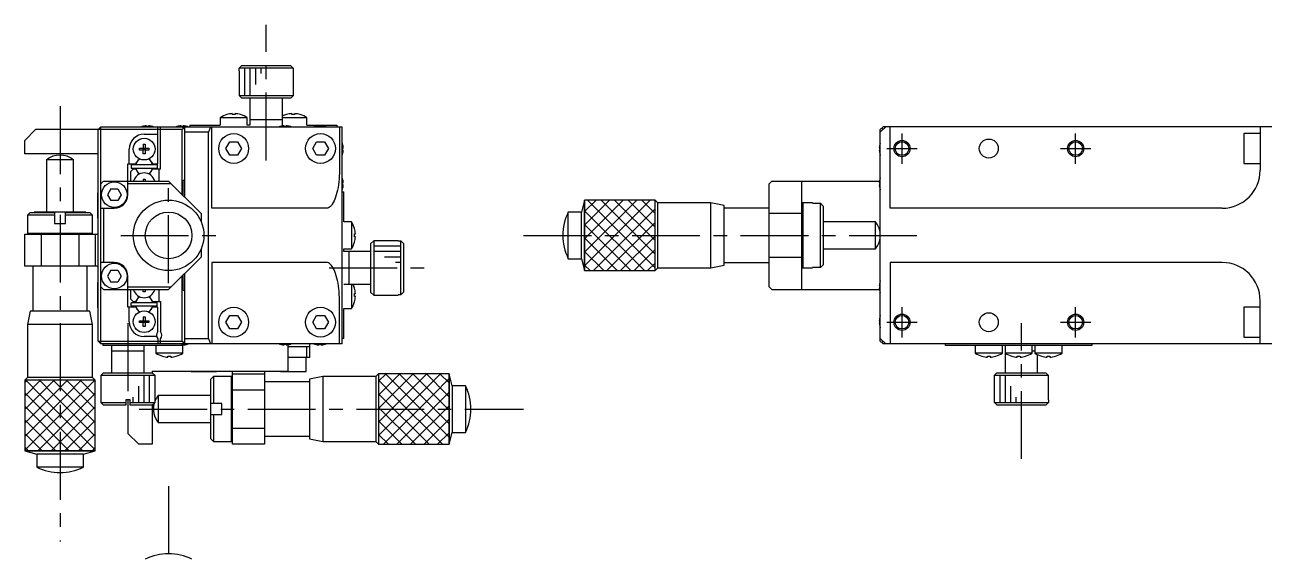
# Model space of a CAD drawing. Extents: x -214 to 398, y -1 to 455.
# Drawn here: x 33.1 to 261.5, y 183.1 to 281.5 of the extents above; entities that cross this region are included whole.
import ezdxf

# ---------------------------------------------------------------- set-up
doc = ezdxf.new("R2010")
doc.units = 0
doc.header["$LTSCALE"] = 10
doc.linetypes.add('CENTER', pattern=[2, 1.25, -0.25, 0.25, -0.25])
doc.layers.get('0').update_dxf_attribs({"linetype": 'CONTINUOUS'})
doc.layers.add('CENTER', color=1, linetype='CENTER')

msp = doc.modelspace()

# ---------------------------------------------------------------- linework, layer by layer
at = {"color": 7, "linetype": 'CONTINUOUS'}
for p, q in [((72.55316, 273.046626), (72.569186, 273.046626)), ((72.55316, 273.046626), (72.55316, 268.546626)), ((72.569186, 273.546626), (73.070973, 274.046626)), ((82.537135, 273.546626), (72.569186, 273.546626)), ((72.569186, 273.046626), (72.569186, 273.546626)), ((73.070973, 274.046626), (82.035347, 274.046626)), ((82.035347, 274.046626), (82.537135, 273.546626)), ((82.537135, 273.546626), (82.537135, 273.046626)), ((82.537135, 273.046626), (82.55316, 273.046626)), ((82.55316, 268.546626), (82.55316, 273.046626)), ((72.55316, 268.546626), (82.55316, 268.546626)), ((72.55316, 268.546626), (73.05316, 268.046626)), ((82.05316, 268.046626), (73.05316, 268.046626)), ((74.55316, 268.046626), (74.55316, 263.046626)), ((80.55316, 263.046626), (80.55316, 268.046626)), ((82.05316, 268.046626), (82.55316, 268.546626)), ((70.294571, 265.009206), (70.291227, 265.016062)), ((71.29316, 265.009206), (71.29316, 265.181578)), ((71.81316, 265.009206), (71.29316, 265.009206)), ((71.81316, 265.181578), (71.81316, 265.009206)), ((72.815093, 265.016062), (72.81175, 265.009206)), ((81.294571, 265.009206), (81.291227, 265.016062)), ((82.29316, 265.009206), (82.29316, 265.181578)), ((82.81316, 265.009206), (82.29316, 265.009206)), ((82.81316, 265.181578), (82.81316, 265.009206)), ((83.815093, 265.016062), (83.81175, 265.009206)), ((46.55316, 262.246626), (47.05316, 262.746626)), ((47.05316, 262.746626), (91.55316, 262.746626)), ((47.05316, 222.746626), (47.05316, 262.746626)), ((54.766799, 262.816147), (54.764544, 262.82077)), ((55.47316, 262.816147), (55.47316, 262.936485)), ((55.83316, 262.816147), (55.47316, 262.816147)), ((55.83316, 262.936485), (55.83316, 262.816147)), ((56.541776, 262.82077), (56.539522, 262.816147)), ((57.55316, 255.946626), (57.55316, 262.746626)), ((58.05316, 254.946626), (58.05316, 262.746626)), ((61.166799, 262.816147), (61.164544, 262.82077)), ((61.87316, 262.816147), (61.87316, 262.936485)), ((62.23316, 262.816147), (61.87316, 262.816147)), ((62.05316, 262.746626), (62.55316, 262.246626)), ((62.23316, 262.936485), (62.23316, 262.816147)), ((62.55316, 249.746626), (62.55316, 262.746626)), ((62.941776, 262.82077), (62.939522, 262.816147)), ((63.55316, 262.746626), (63.55316, 263.046626)), ((63.55316, 263.046626), (69.05316, 263.046626)), ((67.278064, 262.746626), (66.933736, 261.746626)), ((67.55316, 247.746626), (67.55316, 262.746626)), ((69.05316, 264.438283), (74.05316, 264.438283)), ((69.05316, 264.438283), (69.05316, 263.046626)), ((74.05316, 263.046626), (74.05316, 264.438283)), ((74.55316, 263.046626), (74.05316, 263.046626)), ((80.55316, 264.046626), (74.55316, 264.046626)), ((80.166799, 262.816147), (80.164544, 262.82077)), ((80.55316, 264.438283), (85.05316, 264.438283)), ((80.87316, 262.816147), (80.87316, 262.936485)), ((81.23316, 262.816147), (80.87316, 262.816147)), ((81.23316, 262.936485), (81.23316, 262.816147)), ((81.941776, 262.82077), (81.939522, 262.816147)), ((85.05316, 263.046626), (85.05316, 264.438283)), ((85.05316, 263.046626), (90.55316, 263.046626)), ((86.566799, 262.816147), (86.564544, 262.82077)), ((87.27316, 262.816147), (87.27316, 262.936485)), ((87.63316, 262.816147), (87.27316, 262.816147)), ((87.63316, 262.936485), (87.63316, 262.816147)), ((88.341776, 262.82077), (88.339522, 262.816147)), ((90.55316, 263.046626), (90.55316, 262.746626)), ((91.036669, 262.746626), (91.036669, 254.746626)), ((91.55316, 222.746626), (91.55316, 262.746626)), ((191.71172, 262.746626), (190.71172, 261.746626)), ((191.21172, 262.746626), (190.71172, 262.246626)), ((264.71172, 262.746626), (191.21172, 262.746626)), ((192.510659, 247.746626), (192.510659, 262.746626)), ((260.71172, 262.746626), (260.71172, 254.746626)), ((35.05316, 262.246626), (33.05316, 260.246626)), ((62.05316, 262.246626), (35.05316, 262.246626)), ((46.55316, 223.246626), (46.55316, 262.246626)), ((55.05316, 261.396626), (57.55316, 261.396626)), ((62.30316, 262.496626), (62.05316, 262.246626)), ((62.05316, 250.246626), (62.05316, 262.246626)), ((66.933736, 261.746626), (62.55316, 261.746626)), ((66.933736, 223.746626), (66.933736, 261.746626)), ((190.71172, 223.246626), (190.71172, 262.246626)), ((191.21172, 262.246626), (190.96172, 262.496626)), ((257.71172, 261.496626), (257.71172, 255.996626)), ((260.71172, 261.496626), (257.71172, 261.496626)), ((33.05316, 257.746626), (33.05316, 260.246626)), ((52.30316, 255.946626), (52.30316, 258.646626)), ((54.166799, 258.466626), (54.166799, 258.826626)), ((54.166799, 258.826626), (54.87316, 258.826626)), ((54.87316, 258.466626), (54.166799, 258.466626)), ((54.87316, 259.532987), (55.23316, 259.532987)), ((54.87316, 259.532987), (54.87316, 258.826626)), ((54.883532, 258.816254), (54.87316, 258.826626)), ((54.883532, 258.476998), (54.87316, 258.466626)), ((54.87316, 257.760264), (54.87316, 258.466626)), ((54.883532, 258.816254), (55.222788, 258.816254)), ((54.883532, 258.476998), (54.883532, 258.816254)), ((55.222788, 258.476998), (54.883532, 258.476998)), ((55.222788, 258.816254), (55.23316, 258.826626)), ((55.222788, 258.816254), (55.222788, 258.476998)), ((55.222788, 258.476998), (55.23316, 258.466626)), ((55.23316, 259.532987), (55.23316, 258.826626)), ((55.23316, 258.826626), (55.939522, 258.826626)), ((55.23316, 258.466626), (55.23316, 257.760264)), ((55.939522, 258.466626), (55.23316, 258.466626)), ((55.939522, 258.826626), (55.939522, 258.466626)), ((70.109785, 258.746626), (70.831472, 259.996626)), ((70.831472, 257.496626), (70.109785, 258.746626)), ((70.831472, 259.996626), (72.274848, 259.996626)), ((72.274848, 259.996626), (72.996536, 258.746626)), ((72.996536, 258.746626), (72.274848, 257.496626)), ((86.109785, 258.746626), (86.831472, 259.996626)), ((86.831472, 257.496626), (86.109785, 258.746626)), ((86.831472, 259.996626), (88.274848, 259.996626)), ((88.274848, 259.996626), (88.996536, 258.746626)), ((88.996536, 258.746626), (88.274848, 257.496626)), ((91.622682, 259.532987), (91.627304, 259.535242)), ((91.622682, 258.466626), (91.622682, 258.826626)), ((91.622682, 258.826626), (91.743019, 258.826626)), ((91.743019, 258.466626), (91.622682, 258.466626)), ((190.521862, 258.826626), (190.642199, 258.826626)), ((190.642199, 258.466626), (190.521862, 258.466626)), ((190.637576, 259.535242), (190.642199, 259.532987)), ((190.642199, 258.826626), (190.642199, 258.466626)), ((46.55316, 257.746626), (33.05316, 257.746626)), ((42.053156, 256.669117), (37.053164, 256.669117)), ((37.053164, 256.669117), (37.053164, 247.046626)), ((42.053156, 247.046626), (42.053156, 256.669117)), ((52.05316, 255.946626), (53.502355, 255.946626)), ((52.05316, 250.246626), (52.05316, 255.946626)), ((53.502355, 255.946626), (53.652521, 256.206721)), ((55.23316, 257.760264), (54.87316, 257.760264)), ((56.4538, 256.206721), (56.603966, 255.946626)), ((56.603966, 255.946626), (57.55316, 255.946626)), ((72.274848, 257.496626), (70.831472, 257.496626)), ((88.274848, 257.496626), (86.831472, 257.496626)), ((91.627304, 257.75801), (91.622682, 257.760264)), ((190.642199, 257.760264), (190.637576, 257.75801)), ((257.71172, 255.996626), (260.71172, 255.996626)), ((53.05316, 254.946626), (52.55316, 254.446626)), ((52.55316, 254.446626), (52.55316, 252.746626)), ((52.65316, 255.746626), (52.65316, 255.146626)), ((57.45316, 255.746626), (52.65316, 255.746626)), ((52.65316, 255.146626), (57.45316, 255.146626)), ((53.502355, 254.946626), (53.05316, 254.946626)), ((53.502355, 254.946626), (53.652521, 254.686531)), ((56.4538, 254.686531), (56.603966, 254.946626)), ((58.05316, 254.946626), (56.603966, 254.946626)), ((57.45316, 255.746626), (57.45316, 255.146626)), ((57.80316, 252.746626), (57.80316, 254.946626)), ((91.006994, 253.651585), (90.970072, 253.112508)), ((91.029239, 254.197412), (91.006994, 253.651585)), ((91.036669, 254.746626), (91.029239, 254.197412)), ((47.55316, 252.746626), (47.05316, 252.246626)), ((47.55316, 252.746626), (59.55316, 252.746626)), ((48.918075, 251.346626), (48.28299, 250.246626)), ((48.918075, 251.346626), (50.188246, 251.346626)), ((50.188246, 251.346626), (50.823331, 250.246626)), ((60.05316, 252.246626), (52.05316, 252.246626)), ((54.87316, 253.132987), (55.23316, 253.132987)), ((54.87316, 253.132987), (54.87316, 252.746626)), ((55.23316, 253.132987), (55.23316, 252.713102)), ((59.55316, 252.746626), (65.55316, 246.746626)), ((62.20316, 252.746626), (62.55316, 253.096626)), ((62.20316, 252.746626), (62.20316, 250.096626)), ((90.773963, 251.568692), (90.681488, 251.089136)), ((90.853196, 252.067842), (90.773963, 251.568692)), ((90.918701, 252.583507), (90.853196, 252.067842)), ((90.970072, 253.112508), (90.918701, 252.583507)), ((91.622682, 253.132987), (91.627304, 253.135242)), ((91.622682, 252.066626), (91.622682, 252.426626)), ((91.622682, 252.426626), (91.743019, 252.426626)), ((91.743019, 252.066626), (91.622682, 252.066626)), ((91.627304, 251.35801), (91.622682, 251.360264)), ((170.71172, 252.746626), (170.21172, 252.246626)), ((170.21172, 233.246626), (170.21172, 252.246626)), ((170.71172, 252.746626), (190.556154, 252.746626)), ((176.21172, 252.746626), (176.21172, 232.746624)), ((190.521862, 252.426626), (190.642199, 252.426626)), ((190.642199, 252.066626), (190.521862, 252.066626)), ((190.637576, 253.135242), (190.642199, 253.132987)), ((190.642199, 251.360264), (190.637576, 251.35801)), ((190.642199, 252.426626), (190.642199, 252.066626)), ((46.55316, 250.596626), (46.45316, 250.596626)), ((46.45316, 250.596626), (46.45316, 245.896626)), ((48.28299, 250.246626), (48.918075, 249.146626)), ((50.188246, 249.146626), (48.918075, 249.146626)), ((50.823331, 250.246626), (50.188246, 249.146626)), ((90.04311, 249.083507), (89.88575, 248.778145)), ((90.191736, 249.423784), (90.04311, 249.083507)), ((90.33071, 249.796878), (90.191736, 249.423784)), ((90.459177, 250.200489), (90.33071, 249.796878)), ((90.576344, 250.632129), (90.459177, 250.200489)), ((90.681488, 251.089136), (90.576344, 250.632129)), ((91.55316, 250.746626), (91.85316, 250.746626)), ((91.85316, 245.246626), (91.85316, 250.746626)), ((136.211713, 249.246625), (135.622225, 247.046626)), ((149.211714, 249.246625), (136.211713, 249.246625)), ((136.211713, 236.246627), (136.211713, 249.246625)), ((149.211714, 249.246625), (136.211713, 249.246625)), ((136.211713, 249.246625), (136.211713, 236.246627)), ((149.711716, 248.746622), (149.211714, 249.246625)), ((149.211714, 236.246627), (149.211714, 249.246625)), ((149.211714, 236.246627), (149.211714, 249.246625)), ((34.05316, 246.946626), (33.55316, 246.446626)), ((34.05316, 246.946626), (38.55316, 246.946626)), ((44.30316, 247.046626), (34.80316, 247.046626)), ((34.80316, 247.046626), (34.80316, 246.946645)), ((38.55316, 246.946626), (38.55316, 244.946626)), ((40.55316, 246.946626), (45.05316, 246.946626)), ((40.55316, 244.946626), (40.55316, 246.946626)), ((44.30316, 246.946645), (44.30316, 247.046626)), ((45.55316, 246.446626), (45.05316, 246.946626)), ((47.05316, 247.746626), (49.55316, 247.746626)), ((47.55316, 247.746626), (47.55316, 237.746626)), ((65.55316, 246.746626), (65.55316, 245.246623)), ((88.626376, 247.746626), (67.55316, 247.746626)), ((88.815485, 247.768204), (88.626376, 247.746626)), ((89.003429, 247.832807), (88.815485, 247.768204)), ((89.189047, 247.940036), (89.003429, 247.832807)), ((89.371197, 248.08923), (89.189047, 247.940036)), ((89.548755, 248.279469), (89.371197, 248.08923)), ((89.720626, 248.50958), (89.548755, 248.279469)), ((89.88575, 248.778145), (89.720626, 248.50958)), ((135.622225, 247.046626), (133.211714, 247.046626)), ((133.211714, 238.446626), (133.211714, 247.046626)), ((135.622225, 238.446626), (135.622225, 247.046626)), ((159.461721, 248.746622), (149.711716, 248.746622)), ((149.711716, 236.74663), (149.711716, 248.746622)), ((161.96172, 248.246623), (159.461721, 248.746622)), ((159.461721, 236.74663), (159.461721, 248.746622)), ((161.96172, 237.246629), (161.96172, 248.246623)), ((170.21172, 247.746626), (161.96172, 247.746626)), ((176.21172, 246.746626), (170.21172, 246.746626)), ((176.41172, 248.746626), (176.21172, 248.546626)), ((178.21172, 248.746626), (176.41172, 248.746626)), ((176.41172, 248.746626), (176.41172, 236.746626)), ((178.21172, 248.746626), (178.21172, 248.662706)), ((178.21172, 248.662706), (179.71172, 248.662706)), ((179.71172, 236.830546), (179.71172, 248.662706)), ((179.71172, 248.662706), (180.21172, 248.154953)), ((180.21172, 248.154953), (180.21172, 237.338299)), ((253.71172, 247.746626), (192.510659, 247.746626)), ((38.55316, 246.446626), (33.55316, 246.446626)), ((33.55316, 246.446626), (33.55316, 243.146626)), ((38.55316, 244.946626), (40.55316, 244.946626)), ((45.55316, 246.446626), (40.55316, 246.446626)), ((45.55316, 243.146626), (45.55316, 246.446626)), ((46.45316, 245.896626), (46.55316, 245.896626)), ((93.244818, 245.246626), (91.85316, 245.246626)), ((93.244818, 245.246626), (93.244818, 240.246626)), ((189.834211, 245.246622), (180.21172, 245.246622)), ((189.834211, 240.24663), (189.834211, 245.246622)), ((33.05316, 237.046626), (33.05316, 242.946626)), ((33.05316, 242.946626), (46.55316, 242.946626)), ((33.55316, 243.146626), (33.75316, 242.946626)), ((33.55316, 243.146626), (45.55316, 243.146626)), ((36.05316, 242.946626), (36.05316, 237.046626)), ((43.05316, 237.046626), (43.05316, 242.946626)), ((45.35316, 242.946626), (45.55316, 243.146626)), ((46.05316, 242.946626), (46.05316, 237.046626)), ((93.815741, 244.005215), (93.822596, 244.008559)), ((93.815741, 243.006626), (93.988113, 243.006626)), ((93.815741, 242.486626), (93.815741, 243.006626)), ((93.988113, 242.486626), (93.815741, 242.486626)), ((65.55316, 240.246628), (65.55316, 238.746626)), ((91.85316, 239.746626), (91.85316, 240.246626)), ((91.85316, 240.246626), (93.244818, 240.246626)), ((93.822596, 241.484693), (93.815741, 241.488036)), ((97.35316, 241.746626), (96.85316, 241.246626)), ((96.85316, 232.246626), (96.85316, 241.246626)), ((97.35316, 241.746626), (97.35316, 231.746626)), ((101.85316, 241.746626), (97.35316, 241.746626)), ((101.85316, 241.746626), (101.85316, 241.7306)), ((101.85316, 241.7306), (102.35316, 241.7306)), ((102.35316, 231.762651), (102.35316, 241.7306)), ((102.35316, 241.7306), (102.85316, 241.228813)), ((102.85316, 241.228813), (102.85316, 232.264439)), ((180.21172, 240.24663), (189.834211, 240.24663)), ((49.55316, 237.746626), (47.05316, 237.746626)), ((65.55316, 238.746626), (59.55316, 232.746626)), ((88.626376, 237.746626), (67.55316, 237.746626)), ((67.55316, 237.746626), (67.55316, 222.746626)), ((88.815485, 237.725047), (88.626376, 237.746626)), ((89.003429, 237.660444), (88.815485, 237.725047)), ((89.189047, 237.553215), (89.003429, 237.660444)), ((89.371197, 237.404021), (89.189047, 237.553215)), ((96.85316, 239.746626), (91.85316, 239.746626)), ((92.85316, 233.746626), (92.85316, 239.746626)), ((133.211714, 238.446626), (135.622225, 238.446626)), ((135.622225, 238.446626), (136.211713, 236.246627)), ((161.96172, 237.746626), (170.21172, 237.746626)), ((170.21172, 238.746626), (176.21172, 238.746626)), ((253.71172, 237.746626), (192.510659, 237.746626)), ((192.510659, 237.746626), (192.510659, 222.746626)), ((46.55316, 237.046626), (33.05316, 237.046626)), ((34.55316, 237.046626), (34.55316, 228.796626)), ((44.55316, 228.796626), (44.55316, 237.046626)), ((48.918075, 236.346626), (48.28299, 235.246626)), ((48.918075, 236.346626), (50.188246, 236.346626)), ((50.188246, 236.346626), (50.823331, 235.246626)), ((62.20316, 235.396626), (62.20316, 232.746626)), ((62.55316, 222.746626), (62.55316, 235.746626)), ((89.548755, 237.213783), (89.371197, 237.404021)), ((89.720626, 236.983671), (89.548755, 237.213783)), ((89.88575, 236.715107), (89.720626, 236.983671)), ((90.04311, 236.409745), (89.88575, 236.715107)), ((90.191736, 236.069468), (90.04311, 236.409745)), ((90.33071, 235.696373), (90.191736, 236.069468)), ((90.459177, 235.292762), (90.33071, 235.696373)), ((90.576344, 234.861123), (90.459177, 235.292762)), ((136.211713, 236.246627), (149.211714, 236.246627)), ((136.211713, 236.246627), (149.211714, 236.246627)), ((149.211714, 236.246627), (149.711716, 236.74663)), ((149.711716, 236.74663), (159.461721, 236.74663)), ((159.461721, 236.74663), (161.96172, 237.246629)), ((176.21172, 236.946626), (176.41172, 236.746626)), ((176.41172, 236.746626), (178.21172, 236.746626)), ((179.71172, 236.830546), (178.21172, 236.830546)), ((178.21172, 236.830546), (178.21172, 236.746626)), ((180.21172, 237.338299), (179.71172, 236.830546)), ((46.55316, 234.096626), (46.45316, 234.096626)), ((46.45316, 234.096626), (46.45316, 229.396626)), ((47.05316, 233.246626), (47.55316, 232.746626)), ((48.28299, 235.246626), (48.918075, 234.146626)), ((50.188246, 234.146626), (48.918075, 234.146626)), ((50.823331, 235.246626), (50.188246, 234.146626)), ((52.05316, 229.546626), (52.05316, 235.246626)), ((52.05316, 233.246626), (60.05316, 233.246626)), ((62.05316, 223.246626), (62.05316, 235.246626)), ((90.681488, 234.404116), (90.576344, 234.861123)), ((90.773963, 233.924559), (90.681488, 234.404116)), ((90.853196, 233.42541), (90.773963, 233.924559)), ((90.918701, 232.909745), (90.853196, 233.42541)), ((91.85316, 233.746626), (96.85316, 233.746626)), ((93.244818, 233.746626), (93.244818, 229.246626)), ((93.815741, 233.005215), (93.822596, 233.008559)), ((170.21172, 233.246626), (170.71172, 232.746626)), ((190.521862, 233.426626), (190.642199, 233.426626)), ((190.642199, 233.066626), (190.521862, 233.066626)), ((190.637576, 234.135242), (190.642199, 234.132987)), ((190.642199, 233.426626), (190.642199, 233.066626)), ((47.55316, 232.746626), (59.55316, 232.746626)), ((52.55316, 232.746626), (52.55316, 231.046626)), ((52.55316, 231.046626), (53.05316, 230.546626)), ((53.502355, 230.546626), (53.652521, 230.806721)), ((54.87316, 232.360264), (54.87316, 232.746626)), ((55.23316, 232.360264), (54.87316, 232.360264)), ((55.23316, 232.746626), (55.23316, 232.360264)), ((56.4538, 230.806721), (56.603966, 230.546626)), ((57.80316, 230.546626), (57.80316, 232.746626)), ((62.55316, 232.396626), (62.20316, 232.746626)), ((90.970072, 232.380743), (90.918701, 232.909745)), ((91.006994, 231.841667), (90.970072, 232.380743)), ((91.029239, 231.295839), (91.006994, 231.841667)), ((91.036669, 230.746626), (91.029239, 231.295839)), ((91.036669, 222.746626), (91.036669, 230.746626)), ((93.815741, 232.006626), (93.988113, 232.006626)), ((93.815741, 231.486626), (93.815741, 232.006626)), ((93.988113, 231.486626), (93.815741, 231.486626)), ((96.85316, 232.246626), (97.35316, 231.746626)), ((97.35316, 231.746626), (101.85316, 231.746626)), ((102.35316, 231.762651), (101.85316, 231.762651)), ((101.85316, 231.762651), (101.85316, 231.746626)), ((102.85316, 232.264439), (102.35316, 231.762651)), ((170.71172, 232.746624), (190.556154, 232.746624)), ((190.642199, 232.360264), (190.637576, 232.35801)), ((260.71172, 222.746626), (260.71172, 230.746626)), ((34.053163, 228.796626), (33.553164, 226.296627)), ((45.053157, 228.796626), (34.053163, 228.796626)), ((45.553156, 226.296627), (45.053157, 228.796626)), ((46.45316, 229.396626), (46.55316, 229.396626)), ((53.502355, 229.546626), (52.05316, 229.546626)), ((52.30316, 226.846626), (52.30316, 229.546626)), ((57.45316, 230.346626), (52.65316, 230.346626)), ((52.65316, 229.746626), (52.65316, 230.346626)), ((52.65316, 229.746626), (57.45316, 229.746626)), ((53.05316, 230.546626), (53.502355, 230.546626)), ((53.502355, 229.546626), (53.652521, 229.286531)), ((56.4538, 229.286531), (56.603966, 229.546626)), ((56.603966, 230.546626), (58.05316, 230.546626)), ((57.55316, 229.546626), (56.603966, 229.546626)), ((57.45316, 229.746626), (57.45316, 230.346626)), ((57.55316, 225.008064), (57.55316, 229.546626)), ((58.05316, 230.546626), (58.05316, 225.008064)), ((91.85316, 229.246626), (93.244818, 229.246626)), ((91.85316, 223.746626), (91.85316, 229.246626)), ((93.822596, 230.484693), (93.815741, 230.488036)), ((257.71172, 229.496626), (257.71172, 223.996626)), ((260.71172, 229.496626), (257.71172, 229.496626)), ((45.553156, 226.296627), (33.553164, 226.296627)), ((33.553164, 226.296627), (33.553164, 216.546622)), ((45.553156, 216.546622), (45.553156, 226.296627)), ((54.166799, 226.666626), (54.166799, 227.026626)), ((54.166799, 227.026626), (54.87316, 227.026626)), ((54.87316, 226.666626), (54.166799, 226.666626)), ((54.87316, 227.732987), (55.23316, 227.732987)), ((54.87316, 227.732987), (54.87316, 227.026626)), ((54.883532, 227.016254), (54.87316, 227.026626)), ((54.883532, 226.676998), (54.87316, 226.666626)), ((54.87316, 225.960264), (54.87316, 226.666626)), ((54.883532, 227.016254), (55.222788, 227.016254)), ((54.883532, 226.676998), (54.883532, 227.016254)), ((55.222788, 226.676998), (54.883532, 226.676998)), ((55.222788, 227.016254), (55.23316, 227.026626)), ((55.222788, 227.016254), (55.222788, 226.676998)), ((55.222788, 226.676998), (55.23316, 226.666626)), ((55.23316, 227.732987), (55.23316, 227.026626)), ((55.23316, 227.026626), (55.939522, 227.026626)), ((55.23316, 226.666626), (55.23316, 225.960264)), ((55.939522, 226.666626), (55.23316, 226.666626)), ((55.939522, 227.026626), (55.939522, 226.666626)), ((70.109785, 226.746626), (70.831472, 227.996626)), ((70.831472, 225.496626), (70.109785, 226.746626)), ((70.831472, 227.996626), (72.274848, 227.996626)), ((72.274848, 227.996626), (72.996536, 226.746626)), ((72.996536, 226.746626), (72.274848, 225.496626)), ((86.109785, 226.746626), (86.831472, 227.996626)), ((86.831472, 225.496626), (86.109785, 226.746626)), ((86.831472, 227.996626), (88.274848, 227.996626)), ((88.274848, 227.996626), (88.996536, 226.746626)), ((88.996536, 226.746626), (88.274848, 225.496626)), ((190.521862, 227.026626), (190.642199, 227.026626)), ((190.642199, 226.666626), (190.521862, 226.666626)), ((190.637576, 227.735242), (190.642199, 227.732987)), ((190.642199, 227.026626), (190.642199, 226.666626)), ((55.23316, 225.960264), (54.87316, 225.960264)), ((57.334914, 224.096626), (55.05316, 224.096626)), ((72.274848, 225.496626), (70.831472, 225.496626)), ((88.274848, 225.496626), (86.831472, 225.496626)), ((190.642199, 225.960264), (190.637576, 225.95801)), ((257.71172, 223.996626), (260.71172, 223.996626)), ((46.55316, 223.246626), (47.05316, 222.746626)), ((46.55316, 223.246626), (62.05316, 223.246626)), ((91.55316, 222.746626), (47.05316, 222.746626)), ((47.50316, 222.446626), (47.50316, 222.746626)), ((62.20316, 222.446626), (47.50316, 222.446626)), ((49.05316, 222.446626), (49.05316, 217.446626)), ((55.05316, 217.446626), (55.05316, 222.446626)), ((57.20316, 222.446626), (57.20316, 221.054968)), ((57.55316, 223.685188), (57.55316, 222.746626)), ((58.05316, 222.746626), (58.05316, 223.685188)), ((62.00316, 222.746626), (62.00316, 222.446626)), ((62.00316, 222.672838), (62.23316, 222.677104)), ((62.05316, 223.246626), (62.30316, 222.996626)), ((62.05316, 222.746626), (62.55316, 223.246626)), ((62.20316, 221.054968), (62.20316, 222.446626)), ((62.23316, 222.677104), (62.23316, 222.556767)), ((62.55316, 223.746626), (66.933736, 223.746626)), ((62.939522, 222.677104), (62.941776, 222.672482)), ((66.933736, 223.746626), (67.278064, 222.746626)), ((80.164544, 222.672482), (80.166799, 222.677104)), ((80.87316, 222.677104), (81.23316, 222.677104)), ((80.87316, 222.556767), (80.87316, 222.677104)), ((81.23316, 222.677104), (81.23316, 222.556767)), ((81.55316, 222.591059), (81.55316, 217.746626)), ((81.55316, 222.246626), (85.553162, 222.246626)), ((81.939522, 222.677104), (81.941776, 222.672482)), ((85.05316, 220.246626), (85.05316, 222.246626)), ((85.553162, 220.246626), (85.553162, 222.746626)), ((86.564544, 222.672482), (86.566799, 222.677104)), ((87.27316, 222.677104), (87.63316, 222.677104)), ((87.27316, 222.556767), (87.27316, 222.677104)), ((87.63316, 222.677104), (87.63316, 222.556767)), ((88.339522, 222.677104), (88.341776, 222.672482)), ((91.85316, 223.746626), (91.55316, 223.746626)), ((190.71172, 223.746626), (191.71172, 222.746626)), ((190.71172, 223.246626), (191.21172, 222.746626)), ((190.96172, 222.996626), (191.21172, 223.246626)), ((264.71172, 222.746626), (191.21172, 222.746626)), ((202.71172, 222.446626), (202.71172, 222.746626)), ((229.71172, 222.446626), (202.71172, 222.446626)), ((208.21172, 222.446626), (208.21172, 221.054968)), ((213.21172, 221.054968), (213.21172, 222.446626)), ((213.71172, 222.446626), (213.71172, 217.446626)), ((218.71172, 221.054968), (218.71172, 222.446626)), ((219.21172, 222.446626), (219.21172, 221.054968)), ((224.21172, 221.054968), (224.21172, 222.446626)), ((229.71172, 222.746626), (229.71172, 222.446626)), ((49.05316, 221.446626), (55.05316, 221.446626)), ((62.20316, 221.054968), (57.20316, 221.054968)), ((58.441227, 220.47719), (58.444571, 220.484045)), ((59.44316, 220.484045), (59.96316, 220.484045)), ((59.44316, 220.311673), (59.44316, 220.484045)), ((59.96316, 220.484045), (59.96316, 220.311673)), ((60.96175, 220.484045), (60.965093, 220.47719)), ((85.55316, 220.246626), (81.55316, 220.246626)), ((84.90316, 217.646626), (84.90316, 220.246626)), ((213.21172, 221.054968), (208.21172, 221.054968)), ((209.449788, 220.47719), (209.453131, 220.484045)), ((210.45172, 220.484045), (210.97172, 220.484045)), ((210.45172, 220.311673), (210.45172, 220.484045)), ((210.97172, 220.484045), (210.97172, 220.311673)), ((211.97031, 220.484045), (211.973653, 220.47719)), ((218.71172, 221.054968), (213.71172, 221.054968)), ((214.949788, 220.47719), (214.953131, 220.484045)), ((215.95172, 220.484045), (216.47172, 220.484045)), ((215.95172, 220.311673), (215.95172, 220.484045)), ((216.47172, 220.484045), (216.47172, 220.311673)), ((217.47031, 220.484045), (217.473653, 220.47719)), ((218.71172, 221.446626), (219.21172, 221.446626)), ((224.21172, 221.054968), (219.21172, 221.054968)), ((219.71172, 217.446626), (219.71172, 220.765497)), ((220.449788, 220.47719), (220.453131, 220.484045)), ((221.45172, 220.484045), (221.97172, 220.484045)), ((221.45172, 220.311673), (221.45172, 220.484045)), ((221.97172, 220.484045), (221.97172, 220.311673)), ((222.97031, 220.484045), (222.973653, 220.47719)), ((47.55316, 217.446626), (47.05316, 216.946626)), ((47.55316, 217.446626), (56.55316, 217.446626)), ((56.55316, 217.746626), (81.55316, 217.746626)), ((56.55316, 217.746626), (56.55316, 217.446626)), ((57.05316, 216.946626), (56.55316, 217.446626)), ((63.70316, 217.746626), (63.70316, 217.646626)), ((63.70316, 217.646626), (68.40316, 217.646626)), ((68.40316, 217.646626), (68.40316, 217.746626)), ((71.35316, 204.246626), (71.35316, 217.746626)), ((71.35316, 217.246626), (77.25316, 217.246626)), ((77.25316, 217.746626), (77.25316, 204.246626)), ((80.20316, 217.746626), (80.20316, 217.646626)), ((80.20316, 217.646626), (84.90316, 217.646626)), ((98.253166, 217.246625), (97.753164, 216.746622)), ((98.253166, 217.246625), (98.253166, 204.246627)), ((111.253167, 217.246625), (98.253166, 217.246625)), ((111.253167, 217.246625), (98.253166, 217.246625)), ((98.253166, 217.246625), (98.253166, 204.246627)), ((111.253167, 217.246625), (111.253167, 204.246627)), ((111.842655, 215.046626), (111.253167, 217.246625)), ((111.253167, 204.246627), (111.253167, 217.246625)), ((212.21172, 217.446626), (211.71172, 216.946626)), ((212.21172, 217.446626), (221.21172, 217.446626)), ((221.71172, 216.946626), (221.21172, 217.446626)), ((33.553164, 216.546622), (33.053161, 216.04662)), ((46.053159, 216.04662), (33.053161, 216.04662)), ((33.053161, 216.04662), (33.053161, 203.046619)), ((33.053161, 216.04662), (33.053161, 203.046619)), ((46.053159, 216.04662), (33.053161, 216.04662)), ((45.553156, 216.546622), (33.553164, 216.546622)), ((46.053159, 216.04662), (45.553156, 216.546622)), ((46.053159, 203.046619), (46.053159, 216.04662)), ((46.053159, 203.046619), (46.053159, 216.04662)), ((47.05316, 216.946626), (47.05316, 211.946626)), ((57.05316, 216.946626), (47.05316, 216.946626)), ((57.05316, 211.946626), (57.05316, 216.946626)), ((67.25316, 215.496626), (67.25316, 205.996626)), ((67.353141, 215.496626), (67.25316, 215.496626)), ((67.85316, 216.746626), (67.35316, 216.246626)), ((67.35316, 211.746626), (67.35316, 216.246626)), ((67.85316, 216.746626), (67.85316, 211.746626)), ((71.15316, 216.746626), (67.85316, 216.746626)), ((71.35316, 216.546626), (71.15316, 216.746626)), ((71.15316, 204.746626), (71.15316, 216.746626)), ((85.50316, 215.746626), (77.25316, 215.746626)), ((88.003159, 216.746622), (85.50316, 216.246623)), ((85.50316, 216.246623), (85.50316, 205.246629)), ((88.003159, 216.746622), (88.003159, 204.74663)), ((97.753164, 216.746622), (88.003159, 216.746622)), ((97.753164, 216.746622), (97.753164, 204.74663)), ((111.842655, 215.046626), (111.842655, 206.446626)), ((114.253166, 215.046626), (111.842655, 215.046626)), ((114.253166, 215.046626), (114.253166, 206.446626)), ((221.71172, 216.946626), (211.71172, 216.946626)), ((211.71172, 216.946626), (211.71172, 212.446626)), ((221.71172, 212.446626), (221.71172, 216.946626)), ((52.45316, 212.446626), (51.65316, 212.446626)), ((51.65316, 212.446626), (51.65316, 211.446626)), ((52.05316, 212.446626), (52.05316, 206.246626)), ((52.45316, 211.446626), (52.45316, 212.446626)), ((57.630669, 213.246622), (57.630669, 208.24663)), ((67.25316, 213.246622), (57.630669, 213.246622)), ((77.25316, 214.246626), (71.35316, 214.246626)), ((211.727746, 212.446626), (211.71172, 212.446626)), ((211.727746, 211.946626), (211.727746, 212.446626)), ((221.71172, 212.446626), (221.695695, 212.446626)), ((221.695695, 212.446626), (221.695695, 211.946626)), ((47.05316, 211.946626), (51.65316, 211.946626)), ((47.05316, 211.946626), (47.55316, 211.446626)), ((51.65316, 211.446626), (47.55316, 211.446626)), ((52.45316, 211.946626), (57.05316, 211.946626)), ((56.55316, 211.446626), (52.45316, 211.446626)), ((56.55316, 211.446626), (57.05316, 211.946626)), ((56.55316, 211.446626), (56.55316, 204.246626)), ((69.35316, 211.746626), (67.35316, 211.746626)), ((69.35316, 209.746626), (69.35316, 211.746626)), ((211.727746, 211.946626), (221.695695, 211.946626)), ((212.229534, 211.446626), (211.727746, 211.946626)), ((221.193907, 211.446626), (212.229534, 211.446626)), ((221.695695, 211.946626), (221.193907, 211.446626)), ((57.630669, 208.24663), (67.25316, 208.24663)), ((67.35316, 205.246626), (67.35316, 209.746626)), ((67.35316, 209.746626), (69.35316, 209.746626)), ((67.85316, 209.746626), (67.85316, 204.746626)), ((52.05316, 206.246626), (54.05316, 204.246626)), ((67.25316, 205.996626), (67.353141, 205.996626)), ((71.35316, 207.246626), (77.25316, 207.246626)), ((77.25316, 205.746626), (85.50316, 205.746626)), ((111.253167, 204.246627), (111.842655, 206.446626)), ((111.842655, 206.446626), (114.253166, 206.446626)), ((56.55316, 204.246626), (54.05316, 204.246626)), ((67.35316, 205.246626), (67.85316, 204.746626)), ((67.85316, 204.746626), (71.15316, 204.746626)), ((71.15316, 204.746626), (71.35316, 204.946626)), ((77.25316, 204.246626), (71.35316, 204.246626)), ((85.50316, 205.246629), (88.003159, 204.74663)), ((88.003159, 204.74663), (97.753164, 204.74663)), ((97.753164, 204.74663), (98.253166, 204.246627)), ((98.253166, 204.246627), (111.253167, 204.246627)), ((98.253166, 204.246627), (111.253167, 204.246627)), ((46.053159, 203.046619), (33.053161, 203.046619)), ((33.053161, 203.046619), (35.25316, 202.457131)), ((33.053161, 203.046619), (46.053159, 203.046619)), ((43.85316, 202.457131), (35.25316, 202.457131)), ((35.25316, 202.457131), (35.25316, 200.04662)), ((43.85316, 202.457131), (46.053159, 203.046619)), ((43.85316, 200.04662), (43.85316, 202.457131)), ((43.85316, 200.04662), (35.25316, 200.04662))]:
    msp.add_line(p, q, dxfattribs=at)
at = {"color": 3, "linetype": 'CONTINUOUS'}
for p, q in [((73.55316, 273.546626), (73.55316, 268.546626)), ((74.55316, 273.546626), (74.55316, 268.546626)), ((75.55316, 273.546626), (75.55316, 270.546626)), ((76.55316, 273.546626), (76.55316, 272.546626)), ((136.211713, 247.126808), (138.33153, 249.246625)), ((136.211713, 244.626808), (140.83153, 249.246625)), ((136.211713, 242.126808), (143.33153, 249.246625)), ((136.211713, 239.626808), (145.83153, 249.246625)), ((136.211713, 237.126808), (148.33153, 249.246625)), ((136.745036, 249.246625), (149.211714, 236.779946)), ((139.245036, 249.246625), (149.211714, 239.279946)), ((141.745036, 249.246625), (149.211714, 241.779946)), ((144.245036, 249.246625), (149.211714, 244.279946)), ((146.745036, 249.246625), (149.211714, 246.779946)), ((136.211713, 247.279947), (147.245034, 236.246627)), ((137.831532, 236.246627), (149.211714, 247.626809)), ((136.211713, 244.779947), (144.745034, 236.246627)), ((140.331532, 236.246627), (149.211714, 245.126809)), ((136.211713, 242.279947), (142.245034, 236.246627)), ((142.831532, 236.246627), (149.211714, 242.626809)), ((102.35316, 240.746626), (97.35316, 240.746626)), ((145.331532, 236.246627), (149.211714, 240.126809)), ((102.35316, 239.746626), (97.35316, 239.746626)), ((102.35316, 238.746626), (99.35316, 238.746626)), ((102.35316, 237.746626), (101.35316, 237.746626)), ((136.211713, 239.779947), (139.745034, 236.246627)), ((147.831532, 236.246627), (149.211714, 237.626809)), ((136.211713, 237.279947), (137.245034, 236.246627)), ((98.253166, 215.859708), (99.640083, 217.246625)), ((98.346836, 213.453378), (102.140083, 217.246625)), ((99.553589, 217.246625), (103.346836, 213.453378)), ((100.846836, 213.453378), (104.640083, 217.246625)), ((102.053589, 217.246625), (105.846836, 213.453378)), ((103.346836, 213.453378), (107.140083, 217.246625)), ((104.553589, 217.246625), (108.346836, 213.453378)), ((105.846836, 213.453378), (109.640083, 217.246625)), ((107.053589, 217.246625), (110.846836, 213.453378)), ((109.553589, 217.246625), (111.253167, 215.547047)), ((33.053161, 215.659703), (33.440078, 216.04662)), ((33.253594, 216.04662), (35.846836, 213.453378)), ((33.346836, 213.453378), (35.940078, 216.04662)), ((35.753594, 216.04662), (38.346836, 213.453378)), ((35.846836, 213.453378), (38.440078, 216.04662)), ((38.253594, 216.04662), (40.846836, 213.453378)), ((38.346836, 213.453378), (40.940078, 216.04662)), ((40.753594, 216.04662), (43.346836, 213.453378)), ((40.846836, 213.453378), (43.440078, 216.04662)), ((43.253594, 216.04662), (45.846836, 213.453378)), ((43.346836, 213.453378), (45.940078, 216.04662)), ((45.753594, 216.04662), (46.053159, 215.747055)), ((54.05316, 211.946626), (54.05316, 214.946626)), ((55.05316, 211.946626), (55.05316, 216.946626)), ((56.05316, 211.946626), (56.05316, 216.946626)), ((98.253166, 216.047048), (100.846836, 213.453378)), ((108.346836, 213.453378), (111.253167, 216.359709)), ((212.71172, 216.946626), (212.71172, 211.946626)), ((213.71172, 216.946626), (213.71172, 211.946626)), ((214.71172, 214.946626), (214.71172, 211.946626)), ((33.053161, 213.747053), (33.346836, 213.453378)), ((33.053161, 213.159703), (33.346836, 213.453378)), ((33.053161, 210.659703), (35.846836, 213.453378)), ((33.053161, 208.159703), (38.346836, 213.453378)), ((33.053161, 205.659703), (40.846836, 213.453378)), ((33.053161, 203.159703), (43.346836, 213.453378)), ((33.346836, 213.453378), (43.753595, 203.046619)), ((35.440077, 203.046619), (45.846836, 213.453378)), ((35.846836, 213.453378), (46.053159, 203.247055)), ((38.346836, 213.453378), (46.053159, 205.747055)), ((40.846836, 213.453378), (46.053159, 208.247055)), ((43.346836, 213.453378), (46.053159, 210.747055)), ((45.846836, 213.453378), (46.053159, 213.659701)), ((45.846836, 213.453378), (46.053159, 213.247055)), ((53.05316, 211.946626), (53.05316, 212.946626)), ((98.253166, 213.547048), (98.346836, 213.453378)), ((98.253166, 213.359708), (98.346836, 213.453378)), ((98.253166, 210.859708), (100.846836, 213.453378)), ((98.253166, 208.359708), (103.346836, 213.453378)), ((98.253166, 205.859708), (105.846836, 213.453378)), ((98.346836, 213.453378), (107.553587, 204.246627)), ((99.140085, 204.246627), (108.346836, 213.453378)), ((100.846836, 213.453378), (110.053587, 204.246627)), ((101.640085, 204.246627), (110.846836, 213.453378)), ((103.346836, 213.453378), (111.253167, 205.547047)), ((105.846836, 213.453378), (111.253167, 208.047047)), ((108.346836, 213.453378), (111.253167, 210.547047)), ((110.846836, 213.453378), (111.253167, 213.859709)), ((110.846836, 213.453378), (111.253167, 213.047047)), ((215.71172, 212.946626), (215.71172, 211.946626)), ((33.053161, 211.247053), (41.253595, 203.046619)), ((37.940077, 203.046619), (46.053159, 211.159701)), ((98.253166, 211.047048), (105.053587, 204.246627)), ((104.140085, 204.246627), (111.253167, 211.359709)), ((33.053161, 208.747053), (38.753595, 203.046619)), ((40.440077, 203.046619), (46.053159, 208.659701)), ((98.253166, 208.547048), (102.553587, 204.246627)), ((106.640085, 204.246627), (111.253167, 208.859709)), ((33.053161, 206.247053), (36.253595, 203.046619)), ((42.940077, 203.046619), (46.053159, 206.159701)), ((98.253166, 206.047048), (100.053587, 204.246627)), ((109.140085, 204.246627), (111.253167, 206.359709)), ((33.053161, 203.747053), (33.753595, 203.046619)), ((45.440077, 203.046619), (46.053159, 203.659701))]:
    msp.add_line(p, q, dxfattribs=at)
at = {"color": 7, "linetype": 'CONTINUOUS'}
for centre, radius in [((55.05316, 258.646626), 2), ((71.55316, 258.746626), 2.75), ((87.55316, 258.746626), 2.75), ((210.71172, 258.746626), 1.75), ((194.71172, 258.746626), 1.25), ((226.71172, 258.746626), 1.25), ((49.55316, 250.246626), 2.35), ((59.55316, 242.746626), 6.499999), ((59.55316, 242.746626), 4.3), ((49.55316, 235.246626), 2.35), ((55.05316, 226.846626), 2), ((71.55316, 226.746626), 2.75), ((87.55316, 226.746626), 2.75), ((210.71172, 226.746626), 1.75), ((194.71172, 226.746626), 1.25), ((226.71172, 226.746626), 1.25)]:
    msp.add_circle(centre, radius, dxfattribs=at)
at = {"color": 3, "linetype": 'CONTINUOUS'}
for centre, radius in [((194.71172, 258.746626), 1.5), ((194.71172, 258.746626), 1.25), ((226.71172, 258.746626), 1.5), ((226.71172, 258.746626), 1.25), ((194.71172, 226.746626), 1.5), ((194.71172, 226.746626), 1.25), ((226.71172, 226.746626), 1.5), ((226.71172, 226.746626), 1.25)]:
    msp.add_circle(centre, radius, dxfattribs=at)
at = {"color": 7, "linetype": 'CONTINUOUS'}
for centre, radius, start, end in [((71.55316, 260.696626), 4.5, 106.285843, 123.748989), ((71.55316, 260.696626), 4.492483, 93.317816, 106.26943), ((71.55316, 260.696626), 4.492483, 73.73057, 86.682184), ((71.55316, 260.696626), 4.5, 56.251011, 73.714157), ((82.55316, 260.696626), 4.5, 106.285843, 116.3878), ((82.55316, 260.696626), 4.492483, 93.317816, 106.26943), ((82.55316, 260.696626), 4.492483, 73.73057, 86.682184), ((82.55316, 260.696626), 4.5, 56.251011, 73.714157), ((55.65316, 259.746626), 3.2, 106.122533, 110.364135), ((55.65316, 259.746626), 3.194933, 93.229709, 106.106712), ((55.65316, 259.746626), 3.194933, 73.893288, 86.770291), ((55.65316, 259.746626), 3.2, 69.635865, 73.877467), ((62.05316, 259.746626), 3.2, 106.122533, 110.364135), ((62.05316, 259.746626), 3.194933, 93.229709, 106.106712), ((62.05316, 259.746626), 3.194933, 73.893288, 86.770291), ((62.05316, 259.746626), 3.2, 69.635865, 73.877467), ((81.05316, 259.746626), 3.2, 106.122533, 110.364135), ((81.05316, 259.746626), 3.194933, 93.229709, 106.106712), ((81.05316, 259.746626), 3.194933, 73.893288, 86.770291), ((81.05316, 259.746626), 3.2, 69.635865, 73.877467), ((87.45316, 259.746626), 3.2, 106.122533, 110.364135), ((87.45316, 259.746626), 3.194933, 93.229709, 106.106712), ((87.45316, 259.746626), 3.194933, 73.893288, 86.770291), ((87.45316, 259.746626), 3.2, 69.635865, 73.877467), ((55.05316, 258.646626), 2.75, 90, 180), ((88.55316, 258.646626), 3.2, 16.122533, 20.364135), ((88.55316, 258.646626), 3.194933, 3.229709, 16.106712), ((88.55316, 258.646626), 3.194933, 343.893288, 356.770291), ((193.71172, 258.646626), 3.194933, 163.893288, 176.770291), ((193.71172, 258.646626), 3.194933, 183.229709, 196.106712), ((193.71172, 258.646626), 3.2, 159.635865, 163.877467), ((39.553158, 253.546621), 3.999997, 51.317795, 128.682173), ((55.05316, 255.446625), 1.5875, 120.433182, 169.10691), ((55.168065, 255.331721), 1.75, 121.881533, 150), ((55.05316, 255.446625), 1.5875, 10.89309, 59.566818), ((54.938255, 255.331721), 1.75, 30, 58.118467), ((88.55316, 258.646626), 3.2, 339.635865, 343.877467), ((193.71172, 258.646626), 3.2, 196.122533, 200.364135), ((55.05316, 252.246626), 2, 14.477512, 165.522488), ((55.05316, 255.446625), 1.5875, 190.893016, 239.566737), ((55.168065, 255.561531), 1.75, 210, 238.118467), ((55.05316, 255.446625), 1.5875, 300.433263, 349.106984), ((54.938255, 255.561531), 1.75, 301.881533, 330), ((253.71172, 254.746626), 7, 270, 0), ((88.55316, 252.246626), 3.2, 16.122533, 20.364135), ((88.55316, 252.246626), 3.2, 339.635865, 343.877467), ((88.55316, 252.246626), 3.194933, 3.229709, 16.106712), ((88.55316, 252.246626), 3.194933, 343.893288, 356.770291), ((193.71172, 252.246626), 3.194933, 163.893288, 176.770291), ((193.71172, 252.246626), 3.194933, 183.229709, 196.106712), ((193.71172, 252.246626), 3.2, 159.635865, 163.877467), ((193.71172, 252.246626), 3.2, 196.122533, 200.364135), ((49.55316, 250.246626), 2.5, 270, 0), ((141.956715, 242.746623), 9.745001, 153.816202, 206.183785), ((89.50316, 242.746626), 4.5, 16.285843, 33.748989), ((186.711716, 242.746623), 3.999997, 321.317827, 38.682205), ((89.50316, 242.746626), 4.492483, 3.317816, 16.26943), ((89.50316, 242.746626), 4.492483, 343.73057, 356.682184), ((89.50316, 242.746626), 4.5, 326.251011, 343.714157), ((49.55316, 235.246626), 2.5, 0, 90), ((253.71172, 230.746626), 7, 0, 90), ((89.50316, 231.746626), 4.5, 16.285843, 26.3878), ((89.50316, 231.746626), 4.492483, 3.317816, 16.26943), ((193.71172, 233.246626), 3.194933, 163.893288, 176.770291), ((193.71172, 233.246626), 3.194933, 183.229709, 196.106712), ((193.71172, 233.246626), 3.2, 159.635865, 163.877467), ((55.05316, 233.246626), 2, 194.477512, 345.522488), ((55.05316, 230.046627), 1.5875, 120.433263, 169.106984), ((55.168065, 229.931721), 1.75, 121.881533, 150), ((55.05316, 230.046627), 1.5875, 10.893016, 59.566737), ((54.938255, 229.931721), 1.75, 30, 58.118467), ((89.50316, 231.746626), 4.492483, 343.73057, 356.682184), ((193.71172, 233.246626), 3.2, 196.122533, 200.364135), ((55.05316, 230.046627), 1.5875, 190.89309, 239.566818), ((55.168065, 230.161531), 1.75, 210, 238.118467), ((55.05316, 230.046627), 1.5875, 300.433182, 349.10691), ((54.938255, 230.161531), 1.75, 301.881533, 330), ((89.50316, 231.746626), 4.5, 326.251011, 343.714157), ((55.05316, 226.846626), 2.75, 180, 270), ((193.71172, 226.846626), 3.194933, 163.893288, 176.770291), ((193.71172, 226.846626), 3.194933, 183.229709, 196.106712), ((193.71172, 226.846626), 3.2, 159.635865, 163.877467), ((58.30316, 224.346626), 1, 138.590378, 221.409622), ((57.30316, 224.346626), 1, 318.590378, 41.409622), ((193.71172, 226.846626), 3.2, 196.122533, 200.364135), ((62.05316, 225.746626), 3.194933, 273.229709, 286.106712), ((62.05316, 225.746626), 3.2, 286.122533, 290.364135), ((81.05316, 225.746626), 3.2, 249.635865, 253.877467), ((81.05316, 225.746626), 3.194933, 253.893288, 266.770291), ((81.05316, 225.746626), 3.194933, 273.229709, 286.106712), ((81.05316, 225.746626), 3.2, 286.122533, 290.364135), ((87.45316, 225.746626), 3.2, 249.635865, 253.877467), ((87.45316, 225.746626), 3.194933, 253.893288, 266.770291), ((87.45316, 225.746626), 3.194933, 273.229709, 286.106712), ((87.45316, 225.746626), 3.2, 286.122533, 290.364135), ((59.70316, 224.796626), 4.5, 236.251011, 253.714157), ((59.70316, 224.796626), 4.492483, 253.73057, 266.682184), ((59.70316, 224.796626), 4.492483, 273.317816, 286.26943), ((59.70316, 224.796626), 4.5, 286.285843, 303.748989), ((210.71172, 224.796626), 4.5, 236.251011, 253.714157), ((210.71172, 224.796626), 4.492483, 253.73057, 266.682184), ((210.71172, 224.796626), 4.492483, 273.317816, 286.26943), ((210.71172, 224.796626), 4.5, 286.285843, 303.748989), ((216.21172, 224.796626), 4.5, 236.251011, 253.714157), ((216.21172, 224.796626), 4.492483, 253.73057, 266.682184), ((216.21172, 224.796626), 4.492483, 273.317816, 286.26943), ((216.21172, 224.796626), 4.5, 286.285843, 303.748989), ((221.71172, 224.796626), 4.5, 236.251011, 253.714157), ((221.71172, 224.796626), 4.492483, 253.73057, 266.682184), ((221.71172, 224.796626), 4.492483, 273.317816, 286.26943), ((221.71172, 224.796626), 4.5, 286.285843, 303.748989), ((105.508166, 210.746623), 9.745001, 333.816215, 26.183798), ((60.753165, 210.746623), 3.999997, 141.317795, 157.668647), ((60.753165, 210.746623), 3.999997, 164.979086, 218.682173), ((39.553158, 208.79162), 9.745001, 243.816215, 296.183798), ((59.55316, 174.334747), 9.745001, 63.816209, 116.183791)]:
    msp.add_arc(centre, radius, start, end, dxfattribs=at)
at = {"layer": 'CENTER', "color": 1, "linetype": 'CENTER'}
for p, q in [((77.55316, 256.546622), (77.55316, 281.546622)), ((39.55316, 266.546622), (39.55316, 186.329745)), ((194.71172, 255.946626), (194.71172, 261.546626)), ((226.71172, 255.946626), (226.71172, 261.546626)), ((191.91172, 258.746626), (197.51172, 258.746626)), ((223.91172, 258.746626), (229.51172, 258.746626)), ((59.55316, 233.946627), (59.55316, 251.546625)), ((50.753162, 242.746626), (68.353159, 242.746626)), ((124.961717, 242.746626), (199.961717, 242.746626)), ((89.153164, 236.746626), (109.153164, 236.746626)), ((194.71172, 223.946626), (194.71172, 229.546626)), ((226.71172, 223.946626), (226.71172, 229.546626)), ((52.05316, 226.546622), (52.05316, 206.546622)), ((191.91172, 226.746626), (197.51172, 226.746626)), ((216.71172, 201.546622), (216.71172, 226.546622)), ((223.91172, 226.746626), (229.51172, 226.746626)), ((54.153164, 210.746626), (124.961717, 210.746626)), ((59.55316, 196.546622), (59.55316, 116.329745))]:
    msp.add_line(p, q, dxfattribs=at)

doc.saveas('drawing.dxf')
